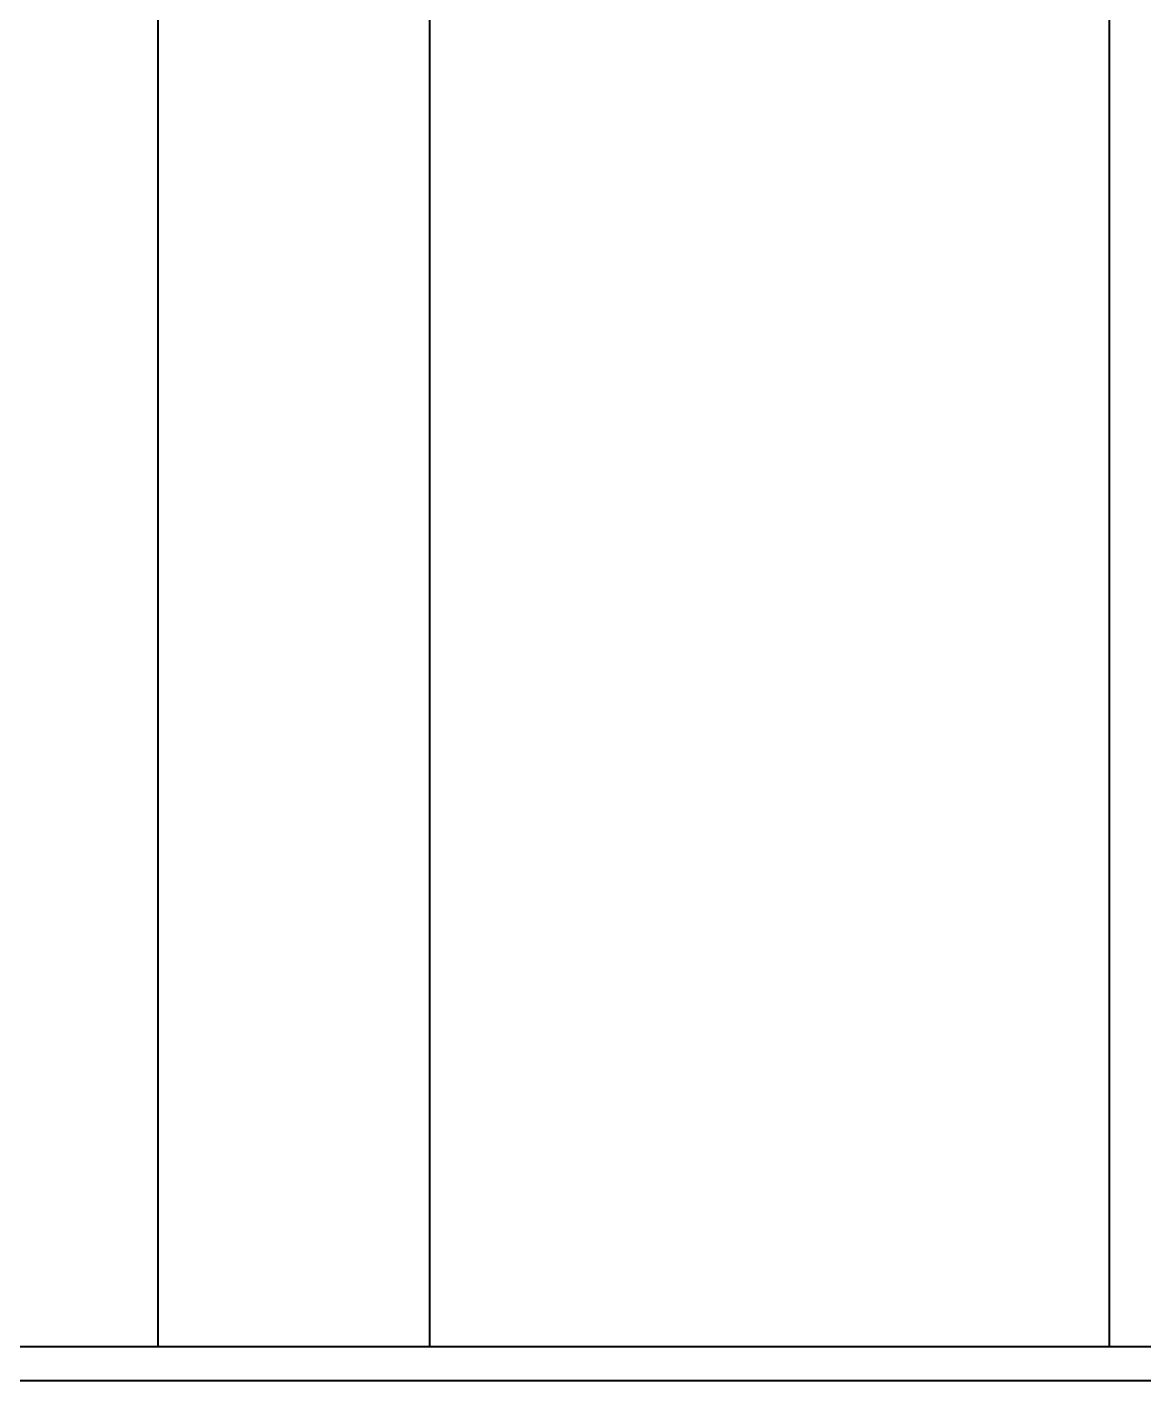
# Model space of a CAD drawing. Header units: millimetres. Extents: x 30271 to 35001, y 5679 to 9007.
# Drawn here: x 33518.1 to 33682.4, y 7807.3 to 8006.6 of the extents above; entities that cross this region are included whole.
import ezdxf

# ---------------------------------------------------------------- set-up
doc = ezdxf.new("R2010")
doc.units = ezdxf.units.MM
doc.linetypes.add('K5LT_BASIC', pattern=[0])

msp = doc.modelspace()

# ---------------------------------------------------------------- linework, layer by layer
at = {"color": 5, "linetype": 'K5LT_BASIC', "lineweight": 40, "ltscale": 0.5}
for p, q in [((33577.311, 8519.338), (33577.311, 7812.278)), ((33677.311, 8519.338), (33677.311, 7812.278)), ((33537.311, 8351.891), (33537.311, 7812.278)), ((33794.028, 7812.278), (33277.311, 7812.278)), ((33711.566, 7807.278), (33277.311, 7807.278))]:
    msp.add_line(p, q, dxfattribs=at)

doc.saveas('drawing.dxf')
